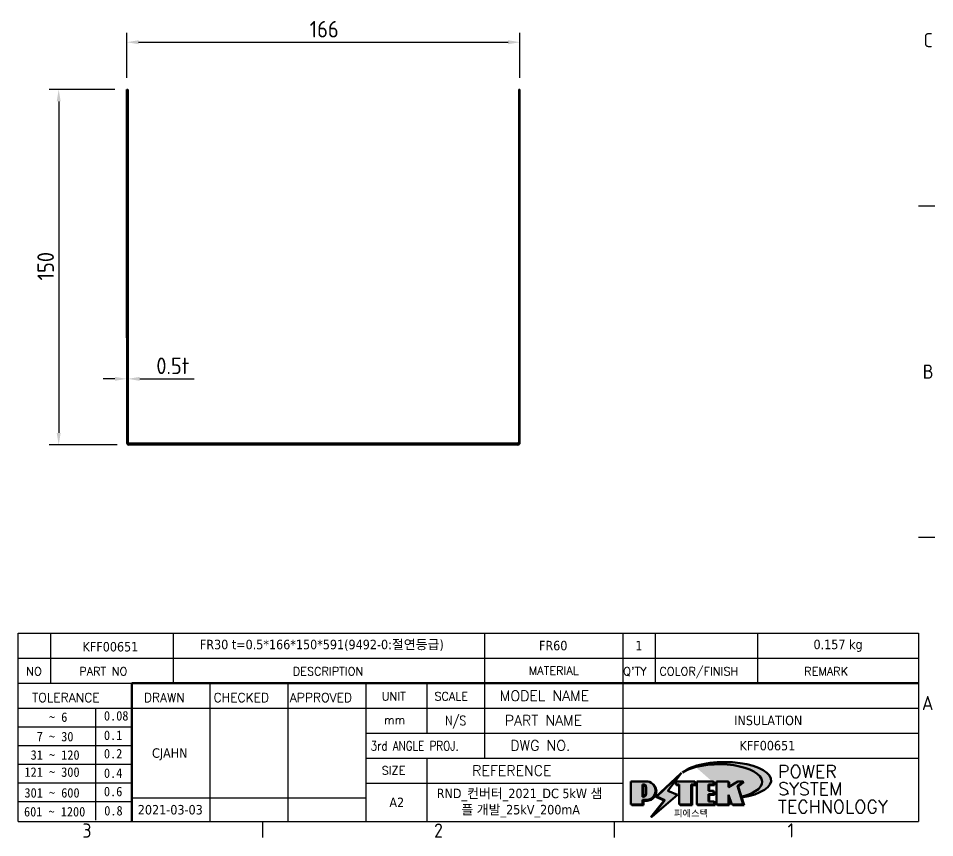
# Model space of a CAD drawing. Header units: millimetres. Extents: x 0 to 1188, y 0 to 840.
# Drawn here: x 788 to 1174.8, y 13.1 to 359.1 of the extents above; entities that cross this region are included whole.
import ezdxf
from ezdxf.enums import TextEntityAlignment as Align

# ---------------------------------------------------------------- set-up
doc = ezdxf.new("R2010")
doc.units = ezdxf.units.MM
doc.header["$LTSCALE"] = 2
doc.linetypes.add('DASHED', pattern=[0.2067, 0.1654, -0.0413])
doc.layers.get('0').update_dxf_attribs({"color": 3, "lineweight": 25})
for name, color, linetype, lineweight in [('가려진 것(ISO)', 2, 'DASHED', 18), ('가시적인 것(ISO)', 3, 'Continuous', 40), ('경계(ISO)', 7, 'Continuous', 25), ('제목(ISO)', 5, 'Continuous', 50), ('치수(ISO)', 2, 'Continuous', 25), ('해치(ISO)', 7, 'Continuous', 18)]:
    doc.layers.add(name, color=color, linetype=linetype, lineweight=lineweight)
doc.styles.add('HAN_291', font='')
doc.styles.add('HAN_370', font='', dxfattribs={"width": 2})
doc.styles.add('RC_284', font='ROMANC.shx')
doc.styles.add('RC_287', font='ROMANC.shx')
doc.styles.add('RC_292', font='ROMANC.shx')
doc.styles.add('ROMANT_294', font='romant.shx')
doc.styles.add('문자 텍스트_PSTEK_POSCO', font='isocp.shx')
doc.styles.add('치수 텍스트_PSTEK_POSCO', font='isocp.shx')
doc.styles.add('텍스트 스타일198', font='tahoma.ttf')
doc.styles.add('텍스트 스타일333', font='ROMANC.shx', dxfattribs={"width": 0.800000011920929})
doc.styles.get('HAN_291').set_extended_font_data('GulimChe')
doc.styles.get('HAN_370').set_extended_font_data('GulimChe')
doc.dimstyles.new('치수_PSTEK_POSCO', dxfattribs={"dimscale": 2, "dimtxt": 3.5, "dimasz": 2.5, "dimexe": 2, "dimexo": 2.5, "dimgap": 1, "dimtad": 1, "dimrnd": 1e-08, "dimdsep": 46, "dimtxsty": '치수 텍스트_PSTEK_POSCO', "dimcen": 0.09, "dimdle": 10, "dimclrd": 7, "dimclre": 7, "dimclrt": 2, "dimadec": 1, "dimazin": 2, "dimtfac": 1, "dimtmove": 0, "dimatfit": 3, "dimfxl": 0, "dimtolj": 1, "dimlwd": -1, "dimlwe": -1, "dimarcsym": 0})

# ---------------------------------------------------------------- blocks, each defined once
blk = doc.blocks.new('경계 Default Border')
at = {"layer": '경계(ISO)'}
for p, q in [((584.0000152587891, 140), (587.400016784668, 140)), ((584.0000152587891, 70), (587.400016784668, 70)), ((445.4999923706055, 10), (445.4999923706055, 6.599999666213989)), ((519.7499847412109, 10), (519.7499847412109, 6.599999666213989))]:
    blk.add_line(p, q, dxfattribs=at)
at = {"layer": '경계(ISO)', "color": 2, "char_height": 3.00000011920929, "attachment_point": 7, "style": '문자 텍스트_PSTEK_POSCO'}
for s, insert in [('C', (585.0445395201642, 173.4713944559917)), ('B', (584.8782702028949, 103.4713944559917)), ('A', (584.7144008173592, 33.49284856929444)), ('3', (407.5435395229536, 6.57139439638704)), ('2', (481.752739416884, 6.57139439638704)), ('1', (556.3610661041481, 6.59999988079071))]:
    blk.add_mtext(s, dxfattribs=dict(at, insert=insert))
blk = doc.blocks.new('제목 블록 PSTEK')
for color, points in [(252, [(317.2195697678507, 17.0593801673321), (322.0326348870767, 21.62682475217465), (322.2781991042243, 21.94392121864296), (317.0471853425802, 16.97985676345368), (318.7512090904202, 16.1899260703855), (316.0018030350395, 12.71868385740789), (316.3356552234328, 13.00206718743325), (318.9235935156908, 16.2694494742633)]), (5, [(321.6183518841322, 17.4193704504104), (319.5281351041078, 18.24969419629727), (322.4505835294948, 22.02344462252142), (317.2195697678507, 17.0593801673321), (318.9235935156908, 16.2694494742633), (316.1741874603099, 12.79820726128571)]), (1, [(324.4839107253602, 19.60711530335299), (325.2419748254881, 19.60711530335299), (325.2419748254881, 20.25857663940324), (321.2266040451076, 20.25857663940324), (321.2266040451076, 19.60711530335299), (321.9846681452406, 19.60711530335299), (321.9846681452406, 15.3430047401139), (324.4839107253602, 15.3430047401139)]), (252, [(321.9846681452406, 19.60711530335299), (321.4042753185749, 19.60711530335299), (321.4042753185749, 19.45905590879572), (321.9846681452406, 19.45905590879572)]), (252, [(324.6615819988275, 19.45905590879572), (325.4196460989604, 19.45905590879572), (325.4196460989604, 20.11051724484596), (325.2419748254881, 20.11051724484596), (325.2419748254881, 19.60711530335299), (324.4839107253602, 19.60711530335299), (324.4839107253602, 15.3430047401139), (322.1623394187076, 15.3430047401139), (322.1623394187076, 15.19494534555726), (324.6615819988275, 15.19494534555726)]), (1, [(329.2277337269622, 20.25857663940324), (325.65654113025, 20.25857663940324), (325.65654113025, 15.3430047401139), (329.3580259941756, 15.3430047401139), (329.3580259941756, 15.9944660761648), (328.1137701654877, 15.9944660761648), (328.1137701654877, 17.56360607323003), (329.2277337269622, 17.56360607323003), (329.2277337269622, 18.25543873810179), (328.1137701654877, 18.25543873810179), (328.1137701654877, 19.60711530335299), (329.2277337269622, 19.60711530335299)]), (252, [(328.2914414389548, 19.45905590879572), (329.4054050004294, 19.45905590879572), (329.4054050004294, 20.11051724484596), (329.2277337269622, 20.11051724484596), (329.2277337269622, 19.60711530335299), (328.1137701654877, 19.60711530335299), (328.1137701654877, 18.25543873810179), (328.2914414389548, 18.25543873810179)]), (1, [(332.3312149849806, 20.25857663940324), (329.8592894925411, 20.25857663940324), (329.8592894925411, 15.3430047401139), (332.3312149849806, 15.3430047401139), (332.3312149849806, 17.4318630164523), (333.0701931098801, 15.3430047401139), (335.4855464857051, 15.3430047401139), (334.2514536401189, 19.30614745124769), (335.4379594596742, 20.25857663940324), (334.3071782107978, 20.25857663940324), (332.3312149849806, 18.99741471888304)]), (252, [(332.5088862584528, 20.1105172448466), (332.3312149849806, 20.1105172448466), (332.3312149849806, 18.99741471888368), (332.5088862584528, 19.11081371413894)]), (252, [(335.6156307331414, 20.11051724484596), (335.2535118015555, 20.11051724484596), (334.2514536401189, 19.30614745124769), (335.4855464857051, 15.3430047401139), (333.1954852176545, 15.3430047401139), (333.2478643833523, 15.19494534555726), (335.6632177591723, 15.19494534555726), (334.4291249135862, 19.15808805669106)]), (252, [(328.2914414389548, 17.41554667867274), (329.4054050004294, 17.41554667867274), (329.4054050004294, 18.10737934354514), (329.2277337269622, 18.10737934354514), (329.2277337269622, 17.56360607323003), (328.1137701654877, 17.56360607323003), (328.1137701654877, 15.9944660761648), (328.2914414389548, 15.9944660761648)]), (252, [(332.5088862584528, 16.92964231796647), (332.3312149849806, 17.43186301645164), (332.3312149849806, 15.3430047401139), (330.0369607660135, 15.3430047401139), (330.0369607660135, 15.19494534555726), (332.5088862584528, 15.19494534555726)]), (252, [(329.5356972676428, 15.8464066816075), (329.3580259941756, 15.8464066816075), (329.3580259941756, 15.3430047401139), (325.8342124037171, 15.3430047401139), (325.8342124037171, 15.19494534555726), (329.5356972676428, 15.19494534555726)])]:
    blk.add_hatch(color=color).paths.add_polyline_path(points)
h = blk.add_hatch(color=1)
edge = h.paths.add_edge_path(flags=0)
edge.add_line((314.2242174273352, 19.60711530335299), (314.2242174273352, 17.00126995915134))
edge.add_line((314.2242174273352, 17.00126995915134), (314.3485873187598, 17.00126995915134))
edge.add_arc((314.3485873187598, 17.6527312952023), 0.6514613360509371, 270, 360)
edge.add_line((315.0000486548106, 17.6527312952023), (315.0000486548106, 18.95565396730211))
edge.add_arc((314.3485873187598, 18.95565396730212), 0.6514613360508712, 0, 90)
edge.add_line((314.3485873187598, 19.60711530335299), (314.2242174273352, 19.60711530335299))
edge = h.paths.add_edge_path()
edge.add_arc((314.9847713324306, 18.28938669179658), 1.969189947606664, 269.9999999999959, 450)
edge.add_line((314.9847713324306, 20.25857663940318), (311.7664314776902, 20.25857663940324))
edge.add_line((311.7664314776902, 20.25857663940324), (311.7664314776902, 15.3430047401139))
edge.add_line((311.7664314776902, 15.3430047401139), (314.2242174273352, 15.3430047401139))
edge.add_line((314.2242174273352, 15.3430047401139), (314.2242174273352, 16.32019674418991))
edge.add_line((314.2242174273352, 16.32019674418991), (314.9847713324307, 16.32019674418991))
h = blk.add_hatch(color=252)
edge = h.paths.add_edge_path()
edge.add_arc((314.9847713324309, 18.28938669179657), 1.969189947606666, 270, 406.8278729790604)
edge.add_arc((315.1624426058984, 18.1413272972396), 1.969189947606962, -90, 53.560984836317004, ccw=False)
edge.add_line((315.1624426058984, 16.17213734963263), (314.4018887008024, 16.17213734963263))
edge.add_line((314.4018887008024, 16.17213734963263), (314.4018887008024, 15.19494534555726))
edge.add_line((314.4018887008024, 15.19494534555726), (311.9441027511573, 15.19494534555726))
edge.add_line((311.9441027511573, 15.19494534555726), (311.9441027511573, 15.3430047401139))
edge.add_line((311.9441027511573, 15.3430047401139), (314.2242174273352, 15.3430047401139))
edge.add_line((314.2242174273352, 15.3430047401139), (314.2242174273352, 16.32019674418991))
edge.add_line((314.2242174273352, 16.32019674418991), (314.9847713324309, 16.32019674418991))
h = blk.add_hatch(color=252)
edge = h.paths.add_edge_path()
edge.add_line((314.4018887008024, 19.45905590879572), (314.5262585922315, 19.45905590879572))
edge.add_arc((314.5262585922314, 18.80759457274939), 0.6514613360463194, 60.4189348879147, 90.00000000000318, ccw=False)
edge.add_arc((314.3485873187602, 18.95565396730057), 0.6514613360524251, 39.96992292766206, 90.00000000009999)
edge.add_line((314.3485873187591, 19.60711530335307), (314.2242174273352, 19.60711530335298))
edge.add_line((314.2242174273352, 19.60711530335299), (314.2242174273352, 17.00126995915134))
edge.add_line((314.2242174273352, 17.00126995915134), (314.3485873187591, 17.00126995915134))
edge.add_arc((314.3485873187568, 17.652731295233), 0.6514613360816299, 270.0000000002, 274.6930825552478)
edge.add_line((314.4018887008024, 17.0034541317032), (314.4018887008024, 19.45905590879572))
at = {"layer": '해치(ISO)'}
h = blk.add_hatch(color=140, dxfattribs=at)
edge = h.paths.add_edge_path()
edge.add_ellipse((330.3660919371412, 20.15576403068321), major_axis=(9.100907360794343, 0), ratio=0.4069904968023172, start_angle=301.3098473703837, end_angle=507.7436900681698)
edge.add_ellipse((331.5340919371412, 20.4634168429492), major_axis=(-9.82350664112931, 0), ratio=0.3942600559756514, start_angle=111.51207141178469, end_angle=334.47025347086895, ccw=False)
edge.add_line((335.1363447531188, 16.8601935978785), (335.0955236905705, 16.99119398620872))
at = {"color": 180}
for p, q in [((182.475792979055, 11.79100474011392), (182.4757929790549, 51.56524660363496)), ((182.4757929790549, 51.56524660363496), (372.4757929537551, 51.56524660363496)), ((189.2651435055721, 51.56524660363496), (189.2651435055722, 41.00524660363494)), ((215.2152739891528, 41.00524660363494), (215.2152739891528, 51.56524660363496)), ((280.8758854511282, 51.56524660363496), (280.8758854511282, 41.00524660363494)), ((310.0881549537552, 51.56524660363496), (310.0881549537553, 41.00524660363494)), ((316.9044520275131, 51.56524660363496), (316.9044520275127, 41.00524660363494)), ((338.4566026226726, 51.56524660363496), (338.4566026226727, 41.00524660363494)), ((372.4757929537551, 51.56524660363496), (372.4757929537551, 11.79100474011389)), ((182.475792979055, 46.2852466036349), (372.4757929537551, 46.28524660363492)), ((182.475792979055, 41.00524660363493), (206.451475290024, 41.00524660363493)), ((222.9401812389276, 11.79100474011392), (222.9401812389276, 41.00524660363494)), ((239.4288871878316, 11.79100474011392), (239.4288871878316, 41.00524660363494)), ((255.9175931367356, 11.79100474011392), (255.9175931367356, 41.00524660363494)), ((268.6918866058747, 41.00524660363494), (268.6918866058747, 30.44524660363498)), ((280.8758854511282, 41.00524660363494), (280.8758854511282, 25.16524660363502)), ((310.088154953755, 41.00524660363494), (310.088154953755, 11.79100474011392)), ((182.475792979055, 35.72524660363497), (206.451475290024, 35.72524660363497)), ((198.8621818849491, 12.02524660363491), (198.8621818849491, 35.72524660363497)), ((206.451475290024, 35.72524660363497), (372.4757929537551, 35.72524660363497)), ((182.475792979055, 31.77524660363492), (206.451475290024, 31.77524660363492)), ((255.917593136736, 30.44524660363498), (372.4757929537552, 30.44524660363501)), ((182.475792979055, 27.82524660363487), (206.451475290024, 27.82524660363487)), ((255.9175931367359, 25.16524660363502), (372.4757929537552, 25.165246603635)), ((268.6918866058744, 25.16524660363502), (268.6918866058744, 11.79100474011392)), ((182.475792979055, 23.87524660363505), (206.451475290024, 23.87524660363505)), ((182.475792979055, 19.92524660363478), (206.451475290024, 19.92524660363478)), ((255.9175931367359, 19.88524660363481), (310.0881549537553, 19.88524660363481)), ((182.475792979055, 15.97524660363496), (206.451475290024, 15.97524660363496)), ((206.451475290024, 16.74100474011396), (255.9175931367359, 16.74100474011396)), ((182.475792979055, 11.79100474011392), (372.4757929537551, 11.79100474011389))]:
    blk.add_line(p, q, dxfattribs=at)
at = {"color": 7, "lineweight": 50}
for p, q in [((206.4514752900237, 11.79100474011392), (206.4514752900237, 41.00524660363494)), ((206.451475290024, 41.00524660363494), (372.4757929537551, 41.00524660363496))]:
    blk.add_line(p, q, dxfattribs=at)
at = {"color": 7}
for p, q in [((322.2781991042243, 21.94392121864296), (317.0471853425802, 16.97985676345368)), ((322.4505835294948, 22.02344462252142), (317.2195697678507, 17.0593801673321)), ((317.2195697678507, 17.0593801673321), (322.0326348870767, 21.62682475217465)), ((319.5281351041078, 18.24969419629727), (322.4505835294948, 22.02344462252142)), ((322.0326348870767, 21.62682475217465), (322.2781991042243, 21.94392121864296)), ((311.7664314776902, 20.25900474011391), (311.7664314776902, 15.34300474011391)), ((314.9847713324309, 20.25857663940324), (311.7664314776902, 20.25857663940324)), ((314.9847713324309, 20.25857663940324), (311.7664314776902, 20.25857663940324)), ((311.7664314776902, 20.25857663940324), (311.7664314776902, 15.3430047401139)), ((314.2242174273352, 17.00126995915134), (314.2242174273352, 19.60711530335299)), ((314.2242174273352, 19.60711530335299), (314.3485873187591, 19.60711530335299)), ((314.3485873187591, 19.60711530335299), (314.2242174273352, 19.60711530335299)), ((314.2242174273352, 19.60711530335299), (314.2242174273352, 17.00126995915134)), ((314.2242174273352, 17.00126995915134), (314.2242174273352, 19.60711530335299)), ((314.2242174273352, 19.60711530335299), (314.3485873187591, 19.60711530335299)), ((314.4018887008024, 19.45905590879572), (314.5262585922314, 19.45905590879572)), ((314.4018887008024, 17.0034541317032), (314.4018887008024, 19.45905590879572)), ((325.2419748254881, 20.25857663940324), (321.2266040451076, 20.25857663940324)), ((321.2266040451076, 20.25857663940324), (321.2266040451076, 19.60711530335299)), ((325.2419748254881, 20.25857663940324), (321.2266040451076, 20.25857663940324)), ((321.2266040451076, 20.25857663940324), (321.2266040451076, 19.60711530335299)), ((321.2266040451076, 19.60711530335299), (321.9846681452406, 19.60711530335299)), ((321.2266040451076, 19.60711530335299), (321.9846681452406, 19.60711530335299)), ((321.4042753185749, 19.60711530335299), (321.4042753185749, 19.45905590879572)), ((321.9846681452406, 19.60711530335299), (321.4042753185749, 19.60711530335299)), ((321.4042753185749, 19.45905590879572), (321.9846681452406, 19.45905590879572)), ((321.9846681452406, 19.60711530335299), (321.9846681452406, 15.3430047401139)), ((321.9846681452406, 19.45905590879572), (321.9846681452406, 19.60711530335299)), ((321.9846681452406, 19.60711530335299), (321.9846681452406, 15.3430047401139)), ((324.4839107253602, 19.60711530335299), (325.2419748254881, 19.60711530335299)), ((324.4839107253602, 15.3430047401139), (324.4839107253602, 19.60711530335299)), ((325.2419748254881, 19.60711530335299), (324.4839107253602, 19.60711530335299)), ((324.4839107253602, 19.60711530335299), (324.4839107253602, 15.3430047401139)), ((324.4839107253602, 19.60711530335299), (325.2419748254881, 19.60711530335299)), ((324.4839107253602, 15.3430047401139), (324.4839107253602, 19.60711530335299)), ((324.6615819988275, 19.45905590879572), (325.4196460989604, 19.45905590879572)), ((324.6615819988275, 15.19494534555726), (324.6615819988275, 19.45905590879572)), ((325.2419748254881, 19.60711530335299), (325.2419748254881, 20.25857663940324)), ((325.2419748254881, 19.60711530335299), (325.2419748254881, 20.25857663940324)), ((325.4196460989604, 20.11051724484596), (325.2419748254881, 20.11051724484596)), ((325.2419748254881, 20.11051724484596), (325.2419748254881, 19.60711530335299)), ((325.4196460989604, 19.45905590879572), (325.4196460989604, 20.11051724484596)), ((329.2277337269622, 20.25857663940324), (325.65654113025, 20.25857663940324)), ((325.65654113025, 20.25857663940324), (325.65654113025, 15.3430047401139)), ((325.65654113025, 20.25857663940324), (325.65654113025, 15.3430047401139)), ((329.2277337269622, 20.25857663940324), (325.65654113025, 20.25857663940324)), ((328.1137701654877, 18.25543873810179), (328.1137701654877, 19.60711530335299)), ((328.1137701654877, 19.60711530335299), (329.2277337269622, 19.60711530335299)), ((329.2277337269622, 19.60711530335299), (328.1137701654877, 19.60711530335299)), ((328.1137701654877, 19.60711530335299), (328.1137701654877, 18.25543873810179)), ((328.1137701654877, 18.25543873810179), (328.1137701654877, 19.60711530335299)), ((328.1137701654877, 19.60711530335299), (329.2277337269622, 19.60711530335299)), ((328.2914414389548, 18.25543873810179), (328.2914414389548, 19.45905590879572)), ((328.2914414389548, 19.45905590879572), (329.4054050004294, 19.45905590879572)), ((329.2277337269622, 19.60711530335299), (329.2277337269622, 20.25857663940324)), ((329.2277337269622, 19.60711530335299), (329.2277337269622, 20.25857663940324)), ((329.4054050004294, 20.11051724484596), (329.2277337269622, 20.11051724484596)), ((329.2277337269622, 20.11051724484596), (329.2277337269622, 19.60711530335299)), ((329.4054050004294, 19.45905590879572), (329.4054050004294, 20.11051724484596)), ((332.3312149849806, 20.25857663940324), (329.8592894925411, 20.25857663940324)), ((329.8592894925411, 20.25857663940324), (329.8592894925411, 15.3430047401139)), ((329.8592894925411, 20.25857663940324), (329.8592894925411, 15.3430047401139)), ((332.3312149849806, 20.25857663940324), (329.8592894925411, 20.25857663940324)), ((334.3071782107978, 20.25857663940324), (332.3312149849806, 18.99741471888304)), ((332.3312149849806, 18.99741471888304), (332.3312149849806, 20.25857663940324)), ((334.3071782107978, 20.25857663940324), (332.3312149849806, 18.99741471888304)), ((332.3312149849806, 18.99741471888304), (332.3312149849806, 20.25857663940324)), ((332.5088862584528, 20.1105172448466), (332.3312149849806, 20.1105172448466)), ((332.3312149849806, 20.1105172448466), (332.3312149849806, 18.99741471888368)), ((332.5088862584528, 19.11081371413894), (332.5088862584528, 20.1105172448466)), ((334.2514536401189, 19.30614745124769), (335.4379594596742, 20.25857663940324)), ((334.2514536401189, 19.30614745124769), (335.4379594596742, 20.25857663940324)), ((335.2535118015555, 20.11051724484596), (334.2514536401189, 19.30614745124769)), ((335.4379594596742, 20.25857663940324), (334.3071782107978, 20.25857663940324)), ((335.4379594596742, 20.25857663940324), (334.3071782107978, 20.25857663940324)), ((334.4291249135862, 19.15808805669104), (335.6156307331414, 20.11051724484596)), ((335.6156307331414, 20.11051724484596), (335.2535118015555, 20.11051724484596)), ((315.0000486548106, 18.95565396730275), (315.0000486548106, 17.65273129520161)), ((315.0000486548106, 18.95565396730275), (315.0000486548106, 17.65273129520161)), ((316.1741874603099, 12.79820726128571), (321.6183518841322, 17.4193704504104)), ((321.6183518841322, 17.4193704504104), (319.5281351041078, 18.24969419629727)), ((329.2277337269622, 18.25543873810179), (328.1137701654877, 18.25543873810179)), ((328.1137701654877, 18.25543873810179), (328.2914414389548, 18.25543873810179)), ((329.2277337269622, 18.25543873810179), (328.1137701654877, 18.25543873810179)), ((328.1137701654877, 17.56360607323003), (329.2277337269622, 17.56360607323003)), ((328.1137701654877, 15.9944660761648), (328.1137701654877, 17.56360607323003)), ((329.2277337269622, 17.56360607323003), (328.1137701654877, 17.56360607323003)), ((328.1137701654877, 17.56360607323003), (328.1137701654877, 15.9944660761648)), ((328.1137701654877, 17.56360607323003), (329.2277337269622, 17.56360607323003)), ((328.1137701654877, 15.9944660761648), (328.1137701654877, 17.56360607323003)), ((328.2914414389548, 15.9944660761648), (328.2914414389548, 17.41554667867274)), ((328.2914414389548, 17.41554667867274), (329.4054050004294, 17.41554667867274)), ((329.2277337269622, 17.56360607323003), (329.2277337269622, 18.25543873810179)), ((329.2277337269622, 17.56360607323003), (329.2277337269622, 18.25543873810179)), ((329.4054050004294, 18.10737934354514), (329.2277337269622, 18.10737934354514)), ((329.2277337269622, 18.10737934354514), (329.2277337269622, 17.56360607323003)), ((329.4054050004294, 17.41554667867274), (329.4054050004294, 18.10737934354514)), ((332.3312149849806, 18.99741471888368), (332.5088862584528, 19.11081371413894)), ((332.3312149849806, 17.4318630164523), (333.0701931098801, 15.3430047401139)), ((332.3312149849806, 15.3430047401139), (332.3312149849806, 17.4318630164523)), ((332.5088862584528, 16.92964231796647), (332.3312149849806, 17.43186301645164)), ((332.3312149849806, 17.43186301645164), (332.3312149849806, 15.3430047401139)), ((332.3312149849806, 17.4318630164523), (333.0701931098801, 15.3430047401139)), ((332.3312149849806, 15.3430047401139), (332.3312149849806, 17.4318630164523)), ((335.4855464857051, 15.3430047401139), (334.2514536401189, 19.30614745124769)), ((334.2514536401189, 19.30614745124769), (335.4855464857051, 15.3430047401139)), ((335.4855464857051, 15.3430047401139), (334.2514536401189, 19.30614745124769)), ((335.6632177591723, 15.19494534555726), (334.4291249135862, 19.15808805669104)), ((345.0447381189468, 17.50375595811051), (344.9867755289346, 17.689895936919)), ((314.3485873187591, 17.00126995915134), (314.2242174273352, 17.00126995915134)), ((314.2242174273352, 17.00126995915134), (314.3485873187591, 17.00126995915134)), ((314.3485873187591, 17.00126995915134), (314.2242174273352, 17.00126995915134)), ((314.2242174273352, 16.32019674418991), (314.9847713324309, 16.32019674418991)), ((314.2242174273352, 15.3430047401139), (314.2242174273352, 16.32019674418991)), ((314.9847713324309, 16.32019674418991), (314.2242174273352, 16.32019674418991)), ((314.2242174273352, 16.32019674418991), (314.2242174273352, 15.3430047401139)), ((314.2242174273352, 16.32019674418991), (314.9847713324309, 16.32019674418991)), ((314.2242174273352, 15.3430047401139), (314.2242174273352, 16.32019674418991)), ((314.4018887008024, 16.17213734963263), (315.162442605898, 16.17213734963263)), ((314.4018887008024, 15.19494534555726), (314.4018887008024, 16.17213734963263)), ((318.7512090904202, 16.1899260703855), (316.0018030350395, 12.71868385740789)), ((318.9235935156908, 16.2694494742633), (316.1741874603099, 12.79820726128571)), ((316.3356552234328, 13.00206718743325), (318.9235935156908, 16.2694494742633)), ((317.0471853425802, 16.97985676345368), (318.7512090904202, 16.1899260703855)), ((318.9235935156908, 16.2694494742633), (317.2195697678507, 17.0593801673321)), ((317.2195697678507, 17.0593801673321), (318.9235935156908, 16.2694494742633)), ((329.3580259941756, 15.9944660761648), (328.1137701654877, 15.9944660761648)), ((328.1137701654877, 15.9944660761648), (328.2914414389548, 15.9944660761648)), ((329.3580259941756, 15.9944660761648), (328.1137701654877, 15.9944660761648)), ((329.3580259941756, 15.3430047401139), (329.3580259941756, 15.9944660761648)), ((329.3580259941756, 15.3430047401139), (329.3580259941756, 15.9944660761648)), ((329.5356972676428, 15.8464066816075), (329.3580259941756, 15.8464066816075)), ((329.3580259941756, 15.8464066816075), (329.3580259941756, 15.3430047401139)), ((329.5356972676428, 15.19494534555726), (329.5356972676428, 15.8464066816075)), ((332.5088862584528, 15.19494534555726), (332.5088862584528, 16.92964231796647)), ((311.7664314776902, 15.3430047401139), (314.2242174273352, 15.3430047401139)), ((311.7664314776902, 15.3430047401139), (314.2242174273352, 15.3430047401139)), ((314.2242174273352, 15.3430047401139), (311.9441027511573, 15.3430047401139)), ((311.9441027511573, 15.3430047401139), (311.9441027511573, 15.19494534555726)), ((311.9441027511573, 15.19494534555726), (314.4018887008024, 15.19494534555726)), ((321.9846681452406, 15.3430047401139), (324.4839107253602, 15.3430047401139)), ((321.9846681452406, 15.3430047401139), (324.4839107253602, 15.3430047401139)), ((324.4839107253602, 15.3430047401139), (322.1623394187076, 15.3430047401139)), ((322.1623394187076, 15.3430047401139), (322.1623394187076, 15.19494534555726)), ((322.1623394187076, 15.19494534555726), (324.6615819988275, 15.19494534555726)), ((325.65654113025, 15.3430047401139), (329.3580259941756, 15.3430047401139)), ((325.65654113025, 15.3430047401139), (329.3580259941756, 15.3430047401139)), ((329.3580259941756, 15.3430047401139), (325.8342124037171, 15.3430047401139)), ((325.8342124037171, 15.3430047401139), (325.8342124037171, 15.19494534555726)), ((325.8342124037171, 15.19494534555726), (329.5356972676428, 15.19494534555726)), ((329.8592894925411, 15.3430047401139), (332.3312149849806, 15.3430047401139)), ((329.8592894925411, 15.3430047401139), (332.3312149849806, 15.3430047401139)), ((332.3312149849806, 15.3430047401139), (330.0369607660135, 15.3430047401139)), ((330.0369607660135, 15.3430047401139), (330.0369607660135, 15.19494534555726)), ((330.0369607660135, 15.19494534555726), (332.5088862584528, 15.19494534555726)), ((333.0701931098801, 15.3430047401139), (335.4855464857051, 15.3430047401139)), ((333.0701931098801, 15.3430047401139), (335.4855464857051, 15.3430047401139)), ((335.4855464857051, 15.3430047401139), (333.1954852176545, 15.3430047401139)), ((333.1954852176545, 15.3430047401139), (333.2478643833523, 15.19494534555726)), ((333.2478643833523, 15.19494534555726), (335.6632177591723, 15.19494534555726)), ((316.0018030350395, 12.71868385740789), (316.3356552234328, 13.00206718743325))]:
    blk.add_line(p, q, dxfattribs=at)
at = {"color": 5}
for p, q in [((322.4505835294948, 22.02344462252142), (317.2195697678507, 17.0593801673321)), ((319.5281351041078, 18.24969419629727), (322.4505835294948, 22.02344462252142)), ((316.1741874603099, 12.79820726128571), (321.6183518841322, 17.4193704504104)), ((321.6183518841322, 17.4193704504104), (319.5281351041078, 18.24969419629727)), ((318.9235935156908, 16.2694494742633), (316.1741874603099, 12.79820726128571)), ((317.2195697678507, 17.0593801673321), (318.9235935156908, 16.2694494742633))]:
    blk.add_line(p, q, dxfattribs=at)
at = {"color": 1}
for p, q in [((314.9847713324309, 20.25857663940324), (311.7664314776902, 20.25857663940324)), ((311.7664314776902, 20.25857663940324), (311.7664314776902, 15.3430047401139)), ((314.2242174273352, 17.00126995915134), (314.2242174273352, 19.60711530335299)), ((314.2242174273352, 19.60711530335299), (314.3485873187591, 19.60711530335299)), ((325.2419748254881, 20.25857663940324), (321.2266040451076, 20.25857663940324)), ((321.2266040451076, 20.25857663940324), (321.2266040451076, 19.60711530335299)), ((321.2266040451076, 19.60711530335299), (321.9846681452406, 19.60711530335299)), ((321.9846681452406, 19.60711530335299), (321.9846681452406, 15.3430047401139)), ((324.4839107253602, 19.60711530335299), (325.2419748254881, 19.60711530335299)), ((324.4839107253602, 15.3430047401139), (324.4839107253602, 19.60711530335299)), ((325.2419748254881, 19.60711530335299), (325.2419748254881, 20.25857663940324)), ((329.2277337269622, 20.25857663940324), (325.65654113025, 20.25857663940324)), ((325.65654113025, 20.25857663940324), (325.65654113025, 15.3430047401139)), ((328.1137701654877, 18.25543873810179), (328.1137701654877, 19.60711530335299)), ((328.1137701654877, 19.60711530335299), (329.2277337269622, 19.60711530335299)), ((329.2277337269622, 19.60711530335299), (329.2277337269622, 20.25857663940324)), ((332.3312149849806, 20.25857663940324), (329.8592894925411, 20.25857663940324)), ((329.8592894925411, 20.25857663940324), (329.8592894925411, 15.3430047401139)), ((334.3071782107978, 20.25857663940324), (332.3312149849806, 18.99741471888304)), ((332.3312149849806, 18.99741471888304), (332.3312149849806, 20.25857663940324)), ((334.2514536401189, 19.30614745124769), (335.4379594596742, 20.25857663940324)), ((335.4379594596742, 20.25857663940324), (334.3071782107978, 20.25857663940324)), ((315.0000486548106, 18.95565396730275), (315.0000486548106, 17.65273129520161)), ((329.2277337269622, 18.25543873810179), (328.1137701654877, 18.25543873810179)), ((328.1137701654877, 17.56360607323003), (329.2277337269622, 17.56360607323003)), ((328.1137701654877, 15.9944660761648), (328.1137701654877, 17.56360607323003)), ((329.2277337269622, 17.56360607323003), (329.2277337269622, 18.25543873810179)), ((332.3312149849806, 17.4318630164523), (333.0701931098801, 15.3430047401139)), ((332.3312149849806, 15.3430047401139), (332.3312149849806, 17.4318630164523)), ((335.4855464857051, 15.3430047401139), (334.2514536401189, 19.30614745124769)), ((314.3485873187591, 17.00126995915134), (314.2242174273352, 17.00126995915134)), ((314.2242174273352, 16.32019674418991), (314.9847713324309, 16.32019674418991)), ((314.2242174273352, 15.3430047401139), (314.2242174273352, 16.32019674418991)), ((329.3580259941756, 15.9944660761648), (328.1137701654877, 15.9944660761648)), ((329.3580259941756, 15.3430047401139), (329.3580259941756, 15.9944660761648)), ((311.7664314776902, 15.3430047401139), (314.2242174273352, 15.3430047401139)), ((321.9846681452406, 15.3430047401139), (324.4839107253602, 15.3430047401139)), ((325.65654113025, 15.3430047401139), (329.3580259941756, 15.3430047401139)), ((329.8592894925411, 15.3430047401139), (332.3312149849806, 15.3430047401139)), ((333.0701931098801, 15.3430047401139), (335.4855464857051, 15.3430047401139))]:
    blk.add_line(p, q, dxfattribs=at)
at = {"color": 7}
for centre, radius, start, end in [((314.3485873187598, 18.95565396730211), 0.6514613360508712, 0, 90), ((314.3485873187602, 18.95565396730057), 0.6514613360524251, 39.96992292766117, 90), ((314.3485873187598, 18.95565396730212), 0.6514613360508712, 0, 90), ((314.5262585922314, 18.80759457274939), 0.6514613360463193, 60.41893488791137, 90), ((314.9847713324309, 18.28938669179658), 1.969189947606665, 270, 90), ((314.9847713324309, 18.28938669179658), 1.969189947606665, 270, 90), ((314.9847713324307, 18.2893866917965), 1.969189947606594, 270, 46.82787297909833), ((315.1624426058984, 18.1413272972396), 1.969189947606961, 270, 53.56098483636067), ((314.3485873187597, 17.65273129520228), 0.6514613360509381, 270, 0), ((314.3485873187598, 17.6527312952023), 0.6514613360509381, 270, 0), ((314.3485873187568, 17.652731295233), 0.6514613360816299, 270, 274.6930825552478)]:
    blk.add_arc(centre, radius, start, end, dxfattribs=at)
at = {"color": 1}
for centre, radius, start, end in [((314.3485873187598, 18.95565396730211), 0.6514613360508712, 0, 90), ((314.9847713324309, 18.28938669179657), 1.969189947606665, 270, 90), ((314.3485873187598, 17.6527312952023), 0.6514613360509381, 270, 0)]:
    blk.add_arc(centre, radius, start, end, dxfattribs=at)
at = {"layer": '제목(ISO)', "lineweight": 18}
blk.add_line((182.475792979055, 35.72500474011393), (182.475792979055, 11.79100474011392), dxfattribs=at)
at = {"layer": '제목(ISO)'}
for p, q in [((322.2781991042243, 21.94392121864296), (317.0471853425802, 16.97985676345368)), ((322.4505835294948, 22.02344462252142), (317.2195697678507, 17.0593801673321)), ((317.2195697678507, 17.0593801673321), (322.0326348870767, 21.62682475217465)), ((319.5281351041078, 18.24969419629727), (322.4505835294948, 22.02344462252142)), ((322.0326348870767, 21.62682475217465), (322.2781991042243, 21.94392121864296)), ((314.9847713324306, 20.25857663940324), (311.7664314776902, 20.25857663940324)), ((311.7664314776902, 20.25857663940324), (311.7664314776902, 15.3430047401139)), ((314.2242174273352, 17.00126995915134), (314.2242174273352, 19.60711530335299)), ((314.2242174273352, 19.60711530335299), (314.3485873187598, 19.60711530335299)), ((314.3485873187591, 19.60711530335299), (314.2242174273352, 19.60711530335299)), ((314.2242174273352, 19.60711530335299), (314.2242174273352, 17.00126995915134)), ((314.4018887008024, 19.45905590879572), (314.5262585922314, 19.45905590879572)), ((314.4018887008024, 17.0034541317032), (314.4018887008024, 19.45905590879572)), ((325.2419748254881, 20.25857663940324), (321.2266040451076, 20.25857663940324)), ((321.2266040451076, 20.25857663940324), (321.2266040451076, 19.60711530335299)), ((321.2266040451076, 19.60711530335299), (321.9846681452406, 19.60711530335299)), ((321.9846681452406, 19.60711530335299), (321.4042753185749, 19.60711530335299)), ((321.4042753185749, 19.60711530335299), (321.4042753185749, 19.45905590879572)), ((321.4042753185749, 19.45905590879572), (321.9846681452406, 19.45905590879572)), ((321.9846681452406, 19.60711530335299), (321.9846681452406, 15.3430047401139)), ((321.9846681452406, 19.45905590879572), (321.9846681452406, 19.60711530335299)), ((324.4839107253602, 19.60711530335299), (325.2419748254881, 19.60711530335299)), ((324.4839107253602, 15.3430047401139), (324.4839107253602, 19.60711530335299)), ((325.2419748254881, 19.60711530335299), (324.4839107253602, 19.60711530335299)), ((324.4839107253602, 19.60711530335299), (324.4839107253602, 15.3430047401139)), ((324.6615819988275, 19.45905590879572), (325.4196460989604, 19.45905590879572)), ((324.6615819988275, 15.19494534555726), (324.6615819988275, 19.45905590879572)), ((325.2419748254881, 19.60711530335299), (325.2419748254881, 20.25857663940324)), ((325.4196460989604, 20.11051724484596), (325.2419748254881, 20.11051724484596)), ((325.2419748254881, 20.11051724484596), (325.2419748254881, 19.60711530335299)), ((325.4196460989604, 19.45905590879572), (325.4196460989604, 20.11051724484596)), ((329.2277337269622, 20.25857663940324), (325.65654113025, 20.25857663940324)), ((325.65654113025, 20.25857663940324), (325.65654113025, 15.3430047401139)), ((328.1137701654877, 18.25543873810179), (328.1137701654877, 19.60711530335299)), ((328.1137701654877, 19.60711530335299), (329.2277337269622, 19.60711530335299)), ((329.2277337269622, 19.60711530335299), (328.1137701654877, 19.60711530335299)), ((328.1137701654877, 19.60711530335299), (328.1137701654877, 18.25543873810179)), ((328.2914414389548, 19.45905590879572), (329.4054050004294, 19.45905590879572)), ((328.2914414389548, 18.25543873810179), (328.2914414389548, 19.45905590879572)), ((329.2277337269622, 19.60711530335299), (329.2277337269622, 20.25857663940324)), ((329.4054050004294, 20.11051724484596), (329.2277337269622, 20.11051724484596)), ((329.2277337269622, 20.11051724484596), (329.2277337269622, 19.60711530335299)), ((329.4054050004294, 19.45905590879572), (329.4054050004294, 20.11051724484596)), ((332.3312149849806, 20.25857663940324), (329.8592894925411, 20.25857663940324)), ((329.8592894925411, 20.25857663940324), (329.8592894925411, 15.3430047401139)), ((334.3071782107978, 20.25857663940324), (332.3312149849806, 18.99741471888304)), ((332.3312149849806, 18.99741471888304), (332.3312149849806, 20.25857663940324)), ((332.5088862584528, 20.1105172448466), (332.3312149849806, 20.1105172448466)), ((332.3312149849806, 20.1105172448466), (332.3312149849806, 18.99741471888368)), ((332.5088862584528, 19.11081371413894), (332.5088862584528, 20.1105172448466)), ((334.2514536401189, 19.30614745124769), (335.4379594596742, 20.25857663940324)), ((335.2535118015555, 20.11051724484596), (334.2514536401189, 19.30614745124769)), ((335.4379594596742, 20.25857663940324), (334.3071782107978, 20.25857663940324)), ((334.4291249135862, 19.15808805669106), (335.6156307331414, 20.11051724484596)), ((335.6156307331414, 20.11051724484596), (335.2535118015555, 20.11051724484596)), ((315.0000486548106, 18.95565396730211), (315.0000486548106, 17.6527312952023)), ((316.1741874603099, 12.79820726128571), (321.6183518841322, 17.4193704504104)), ((321.6183518841322, 17.4193704504104), (319.5281351041078, 18.24969419629727)), ((329.2277337269622, 18.25543873810179), (328.1137701654877, 18.25543873810179)), ((328.1137701654877, 18.25543873810179), (328.2914414389548, 18.25543873810179)), ((328.1137701654877, 15.9944660761648), (328.1137701654877, 17.56360607323003)), ((328.1137701654877, 17.56360607323003), (329.2277337269622, 17.56360607323003)), ((329.2277337269622, 17.56360607323003), (328.1137701654877, 17.56360607323003)), ((328.1137701654877, 17.56360607323003), (328.1137701654877, 15.9944660761648)), ((328.2914414389548, 17.41554667867274), (329.4054050004294, 17.41554667867274)), ((328.2914414389548, 15.9944660761648), (328.2914414389548, 17.41554667867274)), ((329.2277337269622, 17.56360607323003), (329.2277337269622, 18.25543873810179)), ((329.4054050004294, 18.10737934354514), (329.2277337269622, 18.10737934354514)), ((329.2277337269622, 18.10737934354514), (329.2277337269622, 17.56360607323003)), ((329.4054050004294, 17.41554667867274), (329.4054050004294, 18.10737934354514)), ((332.3312149849806, 18.99741471888368), (332.5088862584528, 19.11081371413894)), ((332.3312149849806, 15.3430047401139), (332.3312149849806, 17.4318630164523)), ((332.3312149849806, 17.4318630164523), (333.0701931098801, 15.3430047401139)), ((332.5088862584528, 16.92964231796647), (332.3312149849806, 17.43186301645164)), ((332.3312149849806, 17.43186301645164), (332.3312149849806, 15.3430047401139)), ((335.4855464857051, 15.3430047401139), (334.2514536401189, 19.30614745124769)), ((334.2514536401189, 19.30614745124769), (335.4855464857051, 15.3430047401139)), ((335.6632177591723, 15.19494534555726), (334.4291249135862, 19.15808805669106)), ((314.3485873187598, 17.00126995915134), (314.2242174273352, 17.00126995915134)), ((314.2242174273352, 17.00126995915134), (314.3485873187591, 17.00126995915134)), ((314.2242174273352, 15.3430047401139), (314.2242174273352, 16.32019674418991)), ((314.2242174273352, 16.32019674418991), (314.9847713324307, 16.32019674418991)), ((314.9847713324309, 16.32019674418991), (314.2242174273352, 16.32019674418991)), ((314.2242174273352, 16.32019674418991), (314.2242174273352, 15.3430047401139)), ((314.4018887008024, 15.19494534555726), (314.4018887008024, 16.17213734963263)), ((314.4018887008024, 16.17213734963263), (315.1624426058984, 16.17213734963263)), ((318.7512090904202, 16.1899260703855), (316.0018030350395, 12.71868385740789)), ((318.9235935156908, 16.2694494742633), (316.1741874603099, 12.79820726128571)), ((316.3356552234328, 13.00206718743325), (318.9235935156908, 16.2694494742633)), ((317.0471853425802, 16.97985676345368), (318.7512090904202, 16.1899260703855)), ((317.2195697678507, 17.0593801673321), (318.9235935156908, 16.2694494742633)), ((318.9235935156908, 16.2694494742633), (317.2195697678507, 17.0593801673321)), ((329.3580259941756, 15.9944660761648), (328.1137701654877, 15.9944660761648)), ((328.1137701654877, 15.9944660761648), (328.2914414389548, 15.9944660761648)), ((329.3580259941756, 15.3430047401139), (329.3580259941756, 15.9944660761648)), ((329.5356972676428, 15.8464066816075), (329.3580259941756, 15.8464066816075)), ((329.3580259941756, 15.8464066816075), (329.3580259941756, 15.3430047401139)), ((329.5356972676428, 15.19494534555726), (329.5356972676428, 15.8464066816075)), ((332.5088862584528, 15.19494534555726), (332.5088862584528, 16.92964231796647)), ((311.7664314776902, 15.3430047401139), (314.2242174273352, 15.3430047401139)), ((314.2242174273352, 15.3430047401139), (311.9441027511573, 15.3430047401139)), ((311.9441027511573, 15.3430047401139), (311.9441027511573, 15.19494534555726)), ((311.9441027511573, 15.19494534555726), (314.4018887008024, 15.19494534555726)), ((321.9846681452406, 15.3430047401139), (324.4839107253602, 15.3430047401139)), ((324.4839107253602, 15.3430047401139), (322.1623394187076, 15.3430047401139)), ((322.1623394187076, 15.3430047401139), (322.1623394187076, 15.19494534555726)), ((322.1623394187076, 15.19494534555726), (324.6615819988275, 15.19494534555726)), ((325.65654113025, 15.3430047401139), (329.3580259941756, 15.3430047401139)), ((329.3580259941756, 15.3430047401139), (325.8342124037171, 15.3430047401139)), ((325.8342124037171, 15.3430047401139), (325.8342124037171, 15.19494534555726)), ((325.8342124037171, 15.19494534555726), (329.5356972676428, 15.19494534555726)), ((329.8592894925411, 15.3430047401139), (332.3312149849806, 15.3430047401139)), ((332.3312149849806, 15.3430047401139), (330.0369607660135, 15.3430047401139)), ((330.0369607660135, 15.3430047401139), (330.0369607660135, 15.19494534555726)), ((330.0369607660135, 15.19494534555726), (332.5088862584528, 15.19494534555726)), ((333.0701931098801, 15.3430047401139), (335.4855464857051, 15.3430047401139)), ((335.4855464857051, 15.3430047401139), (333.1954852176545, 15.3430047401139)), ((333.1954852176545, 15.3430047401139), (333.2478643833523, 15.19494534555726)), ((333.2478643833523, 15.19494534555726), (335.6632177591723, 15.19494534555726)), ((316.0018030350395, 12.71868385740789), (316.3356552234328, 13.00206718743325))]:
    blk.add_line(p, q, dxfattribs=at)
at = {"layer": '제목(ISO)', "color": 4}
blk.add_line((335.1363447531188, 16.8601935978785), (335.0955236905705, 16.99119398620872), dxfattribs=at)
at = {"layer": '제목(ISO)'}
for centre, radius, start, end in [((314.3485873187598, 18.95565396730212), 0.6514613360508712, 0, 90), ((314.3485873187602, 18.95565396730057), 0.6514613360524251, 39.96992292766117, 90), ((314.5262585922314, 18.80759457274939), 0.6514613360463193, 60.41893488791137, 90), ((314.9847713324306, 18.28938669179658), 1.969189947606664, 46.82787297909431, 90), ((314.9847713324307, 18.2893866917965), 1.969189947606594, 270, 46.82787297909833), ((314.9847713324309, 18.28938669179657), 1.969189947606666, 270, 46.8278729790603), ((315.1624426058984, 18.1413272972396), 1.969189947606962, 270, 53.56098483631701), ((314.3485873187598, 17.6527312952023), 0.6514613360509371, 270, 0), ((314.3485873187568, 17.652731295233), 0.6514613360816299, 270, 274.6930825552478)]:
    blk.add_arc(centre, radius, start, end, dxfattribs=at)
at = {"layer": '제목(ISO)', "color": 4}
for centre, major_axis, ratio, start_param, end_param in [((331.5340919371412, 20.4634168429492), (9.82350664112931, 0), 0.3942600559756514, 5.087845455444478, 8.97919982663645), ((330.3660919371412, 20.15576403068321), (9.100907360794343, 0), 0.4069904968023172, 5.258848905294775, 8.861799147915196)]:
    blk.add_ellipse(centre, major_axis=major_axis, ratio=ratio, start_param=start_param, end_param=end_param, dxfattribs=at)
at = {"color": 2, "style": 'RC_284'}
blk.add_text('MATERIAL', height=1.742399930953979, dxfattribs=at).set_placement((295.4820202024417, 43.64524660363492), align=Align.MIDDLE_CENTER)
at = {"color": 2}
for s, height, style, p in [('COLOR/FINISH', 1.742399930953979, 'RC_284', (317.7725341324144, 42.62317362549192)), ('NO', 1.742399930953979, 'RC_284', (184.135398793432, 42.62317362549192)), ('PART NO', 1.742399930953979, 'RC_284', (195.3359407378685, 42.62317362549192)), ('DESCRIPTION', 1.742399930953979, 'RC_284', (240.4025565652523, 42.62317362549192)), ("Q'TY", 1.742399930953979, 'RC_284', (310.1440786515383, 42.62317362549192)), ('REMARK', 1.742399930953979, 'RC_284', (348.346649953877, 42.62317362549192)), (' TOLERANCE', 1.899999976158142, 'RC_287', (184.0872874387979, 37.00893196870329)), ('DRAWN', 1.899999976158142, 'RC_287', (208.9766620976279, 37.00893196870329)), ('CHECKED', 1.899999976158142, 'RC_287', (223.6856844514997, 37.00893196870329)), ('APPROVED', 1.899999976158142, 'RC_287', (239.7795453577791, 37.00893196870329)), ('UNIT', 1.742399930953979, 'RC_284', (259.1652673287452, 37.34317362549218)), ('SCALE', 1.742399930953979, 'RC_284', (270.2934779252897, 37.34317362549218)), ('MODEL NAME', 2.178000062704086, 'RC_292', (284.096330289083, 37.25462520371384)), ('0.08', 2.000000029802322, 'HAN_291', (200.5467345600617, 33.09873600004101)), ('    ~ 6', 2.000000029802322, 'HAN_291', (183.7721304966814, 32.8176515608431)), ('mm', 1.742399930953979, 'RC_284', (259.6505418159997, 32.3543089683787)), ('PART NAME', 2.178000062704086, 'RC_292', (285.1416959765849, 32.03045329421792)), ('0.1', 2.000000029802322, 'HAN_291', (200.5467345600617, 28.98646558742206)), ('  7 ~ 30', 2.000000029802322, 'HAN_291', (183.7721304966814, 28.70538114822415)), ('0.2', 2.000000029802322, 'HAN_291', (200.5467345600617, 25.10736625836028)), (' DWG NO.', 2.178000062704086, 'RC_292', (284.8124284083233, 26.75045329421772)), (' 31 ~ 120', 2.000000029802322, 'HAN_291', (183.7721304966814, 24.82628181916237)), ('SIZE', 1.742399930953979, 'RC_284', (259.1652673287452, 21.69497768947366)), ('REFERENCE', 2.178000062704086, 'RC_292', (278.2741065029841, 21.43214925458022)), ('121 ~ 300', 2.000000029802322, 'HAN_291', (183.7721304966814, 21.21401206133254)), ('0.4', 2.000000029802322, 'HAN_291', (200.5467345600617, 20.99509650053045)), ('301 ~ 600', 2.000000029802322, 'HAN_291', (183.7721304966814, 16.83491273227077)), ('0.6', 2.000000029802322, 'HAN_291', (200.5467345600617, 17.11599717146868)), ('601 ~ 1200', 2.000000029802322, 'HAN_291', (183.6802025156883, 12.84759660881125)), ('0.8', 2.000000029802322, 'HAN_291', (200.6097246063884, 13.05732192299702))]:
    blk.add_text(s, height=height, dxfattribs=dict(at, style=style)).set_placement(p)
at = {"color": 7, "style": '텍스트 스타일333', "width": 0.7999999523162842}
blk.add_text('N/S', height=2.000000029802322, dxfattribs=at).set_placement((274.7838860285014, 33.08524660363496), align=Align.MIDDLE_CENTER)
at = {"color": 2, "style": '텍스트 스타일333', "width": 0.7999999523162842}
blk.add_text('3rd ANGLE PROJ.', height=2.000000029802322, dxfattribs=at).set_placement((256.8430306642954, 26.76148381654429))
at = {"color": 7, "style": 'ROMANT_294'}
for s, p in [('POWER', (342.82727231297, 20.97115304607566)), ('SYSTEM', (342.82727231297, 17.3284636719184)), ('TECHNOLOGY', (342.82727231297, 13.57194088644453))]:
    blk.add_text(s, height=2.700000107288361, dxfattribs=at).set_placement(p)
at = {"color": 7, "insert": (320.8519732224835, 14.21236326823155), "char_height": 1.400000005960464, "attachment_point": 1, "line_spacing_factor": 0.3319999873638153, "style": 'HAN_370'}
blk.add_mtext('\\fHY견고딕|b0|i0;\\H1.4000;피에스텍', dxfattribs=at)
at = {"layer": '제목(ISO)', "color": 7, "style": '텍스트 스타일198'}
for tag, p in [('설명_001', (220.7917995342777, 48.1538814053939)), ('질량\\P3;_001', (350.3046145979153, 48.1643332325385)), ('부품_번호_001', (196.0308024644432, 47.68071419841495)), ('재질_001', (292.3638200418054, 47.92591818687281)), ("3._Q'TY_001", (312.7051684940307, 47.92188863680521)), ('제목_001', (333.5584662743366, 32.12134217035067)), ('부품_번호_001', (334.6900427176752, 26.80591818687283)), ('설계자_001', (210.6823963971569, 25.23312566343435)), ('프로젝트_001', (270.7869744034184, 16.70626985185461)), ('작성_날짜_001', (207.6944850220393, 13.26600473167383)), ('시트_크기_001', (260.7896290458918, 14.81730632141838)), ('프로젝트_002', (275.9720940669809, 13.2823906132031))]:
    blk.add_attdef(tag, p, '', height=2.000000029802322, dxfattribs=at)
for tag, p in [('4._COLOR', (327.6805273250926, 48.92524660363493)), ('1._MODEL_NAME', (341.233897335037, 38.36524660363497)), ('점검자', (231.1845342133799, 26.23312567187446)), ('엔지니어링_승인자', (247.673240162284, 26.23312567187446)), ('점검_날짜', (231.1845342133799, 14.26600474011394)), ('엔지니어링_승인_날짜', (247.6732401622839, 14.26600474011394))]:
    blk.add_attdef(tag, text='', height=2.000000029802322, dxfattribs=at).set_placement(p, align=Align.MIDDLE_CENTER)
blk = doc.blocks.new('*D28')
at = {"layer": 'Defpoints', "color": 0}
for p in [(999.749333730779, 349.0537832340209), (833.7493337307149, 329.0537832340209), (999.749333730779, 329.0537832340209)]:
    blk.add_point(p, dxfattribs=at)
at = {"layer": '치수(ISO)', "color": 7}
for p, q in [((833.7493337307149, 334.0537832340209), (833.7493337307149, 353.0537832340209)), ((999.749333730779, 334.0537832340209), (999.749333730779, 353.0537832340209)), ((838.7493337307149, 349.0537832340209), (994.749333730779, 349.0537832340209))]:
    blk.add_line(p, q, dxfattribs=at)
for points in [[(838.7493337307149, 349.8871165673542), (838.7493337307149, 348.2204499006876), (833.7493337307149, 349.0537832340209)], [(994.749333730779, 349.8871165673542), (994.749333730779, 348.2204499006876), (999.749333730779, 349.0537832340209)]]:
    blk.add_solid(points, dxfattribs=at)
at = {"layer": '치수(ISO)', "color": 2, "insert": (910.9757116835027, 354.5537832340209), "char_height": 7, "attachment_point": 4, "style": '치수 텍스트_PSTEK_POSCO'}
blk.add_mtext('\\A1;166', dxfattribs=at)
blk = doc.blocks.new('*D34')
at = {"layer": 'Defpoints', "color": 0}
for p in [(833.7493337307149, 329.0537832340209), (805.0397114463034, 179.0537832340209), (834.7493337307804, 179.0537832340208)]:
    blk.add_point(p, dxfattribs=at)
at = {"layer": '치수(ISO)', "color": 7}
for p, q in [((828.7493337307149, 329.0537832340209), (801.0397114463035, 329.0537832340209)), ((805.0397114463035, 324.0537832340209), (805.0397114463034, 184.0537832340209)), ((829.7493337307804, 179.0537832340209), (801.0397114463034, 179.0537832340209))]:
    blk.add_line(p, q, dxfattribs=at)
for points in [[(804.2063781129701, 324.0537832340209), (805.8730447796369, 324.0537832340209), (805.0397114463035, 329.0537832340209)], [(804.20637811297, 184.0537832340209), (805.8730447796368, 184.0537832340209), (805.0397114463034, 179.0537832340209)]]:
    blk.add_solid(points, dxfattribs=at)
at = {"layer": '치수(ISO)', "color": 2, "insert": (799.5397114463034, 248.4510273285091), "char_height": 7, "attachment_point": 4, "rotation": 90, "style": '치수 텍스트_PSTEK_POSCO'}
blk.add_mtext('\\A1;150', dxfattribs=at)
blk = doc.blocks.new('*D35')
at = {"layer": 'Defpoints', "color": 0}
for p in [(833.7493337307807, 208.1373186805538), (834.2493337307806, 208.1373186805538), (834.2493337307806, 206.8995264518334)]:
    blk.add_point(p, dxfattribs=at)
at = {"layer": '치수(ISO)', "color": 7}
for p, q in [((828.7493337307807, 206.8995264518334), (823.7493337307807, 206.8995264518334)), ((833.7493337307807, 206.8995264518334), (834.2493337307806, 206.8995264518334)), ((839.2493337307806, 206.8995264518334), (862.2548455418042, 206.8995264518334))]:
    blk.add_line(p, q, dxfattribs=at)
for points in [[(828.7493337307807, 207.7328597851667), (828.7493337307807, 206.0661931185001), (833.7493337307807, 206.8995264518334)], [(839.2493337307806, 207.7328597851667), (839.2493337307806, 206.0661931185001), (834.2493337307806, 206.8995264518334)]]:
    blk.add_solid(points, dxfattribs=at)
at = {"layer": '치수(ISO)', "color": 2, "insert": (846.2493337307806, 212.3995264518334), "char_height": 7, "attachment_point": 4, "style": '치수 텍스트_PSTEK_POSCO'}
blk.add_mtext('\\A1;0.5t', dxfattribs=at)

msp = doc.modelspace()

# ---------------------------------------------------------------- linework, layer by layer
at = {"layer": '가려진 것(ISO)', "ltscale": 0.4760741591453552}
for p, q in [((847.749333730767, 179.0537832340208), (847.749333730767, 179.5537832340208)), ((855.7493337307671, 179.0537832340208), (855.7493337307671, 179.5537832340208)), ((977.749333730767, 179.0537832340208), (977.749333730767, 179.5537832340208)), ((985.7493337307671, 179.0537832340208), (985.7493337307671, 179.5537832340208))]:
    msp.add_line(p, q, dxfattribs=at)
at = {"layer": '가시적인 것(ISO)'}
for p, q in [((833.7493337307146, 286.6537832340217), (833.7493337307149, 329.0537832340209)), ((833.7493337307149, 329.0537832340209), (834.2493337307149, 329.0537832340209)), ((834.2493337307149, 329.0537832340209), (834.2493337307145, 286.6537832340217)), ((999.249333730779, 329.0537832340209), (999.2493337307803, 180.0537832340209)), ((999.249333730779, 329.0537832340209), (999.749333730779, 329.0537832340209)), ((999.7493337307803, 180.0537832340209), (999.749333730779, 329.0537832340209)), ((833.7493337307749, 224.1537832340209), (833.7493337307753, 286.6537832340217)), ((833.7493337307753, 286.6537832340217), (834.2493337307753, 286.6537832340217)), ((834.2493337307753, 286.6537832340217), (834.2493337307748, 224.1537832340209)), ((834.2493337307808, 224.1537832340209), (833.7493337307808, 224.1537832340209)), ((833.7493337307808, 224.1537832340209), (833.7493337307803, 180.0537832340209)), ((834.2493337307808, 224.1537832340209), (834.2493337307803, 180.0537832340209)), ((998.7493337307803, 179.5537832340208), (834.7493337307804, 179.5537832340208)), ((998.7493337307803, 179.0537832340208), (834.7493337307804, 179.0537832340208))]:
    msp.add_line(p, q, dxfattribs=at)
for centre, radius, start, end in [((834.7493337307804, 180.0537832340208), 1.000000000000085, 180, 270), ((834.7493337307804, 180.0537832340208), 0.5000000000000959, 180, 270), ((998.7493337307802, 180.0537832340209), 1.000000000000009, 270.0000000000081, 0), ((998.7493337307802, 180.0537832340208), 0.4999999999999716, 270, 0)]:
    msp.add_arc(centre, radius, start, end, dxfattribs=at)

# ---------------------------------------------------------------- block references
at = {"xscale": 2, "yscale": 2, "zscale": 2}
msp.add_blockref('경계 Default Border', (0, 0), dxfattribs=at)
ref = msp.add_blockref('제목 블록 PSTEK', (423.0484140924897, -3.58200948022779), dxfattribs=dict(xscale=2, yscale=2, zscale=2))
ref.add_attrib('설계자_001', 'CJAHN', (844.4132068868036, 46.8842418466409), dxfattribs={"layer": '제목(ISO)', "color": 7, "height": 4.000000059604645, "style": '텍스트 스타일198'})
ref.add_attrib('프로젝트_001', 'RND_컨버터_2021_DC 5kW 샘', (964.6223628993263, 29.83053022348143), dxfattribs={"layer": '제목(ISO)', "color": 7, "height": 4.000000059604645, "style": '텍스트 스타일198'})
ref.add_attrib('시트_크기_001', 'A2', (944.6276721842731, 26.05260316260896), dxfattribs={"layer": '제목(ISO)', "color": 7, "height": 4.000000059604645, "style": '텍스트 스타일198'})
ref.add_attrib("3._Q'TY_001", '1', (1048.458751080551, 92.26176779338262), dxfattribs={"layer": '제목(ISO)', "color": 7, "height": 4.000000059604645, "style": '텍스트 스타일198'})
ref.add_attrib('작성_날짜_001', '2021-03-03', (838.4373841365684, 22.94999998311987), dxfattribs={"layer": '제목(ISO)', "color": 7, "height": 4.000000059604645, "style": '텍스트 스타일198'})
ref.add_attrib('재질_001', 'FR60', (1007.776054176101, 92.26982689351783), dxfattribs={"layer": '제목(ISO)', "color": 7, "height": 4.000000059604645, "style": '텍스트 스타일198'})
ref.add_attrib('부품_번호_001', 'KFF00651', (1092.42849952784, 50.02982689351786), dxfattribs={"layer": '제목(ISO)', "color": 7, "height": 4.000000059604645, "style": '텍스트 스타일198'})
ref.add_attrib('질량\\P3;_001', '0.157 kg', (1123.65764328832, 92.74665698484921), dxfattribs={"layer": '제목(ISO)', "color": 7, "height": 4.000000059604645, "style": '텍스트 스타일198'})
ref.add_attrib('설명_001', 'FR30 t=0.5*166*150*591(9492-0:절연등급)', (864.6320131610452, 92.72575333056002), dxfattribs={"layer": '제목(ISO)', "color": 7, "height": 4.000000059604645, "style": '텍스트 스타일198'})
ref.add_attrib('부품_번호_001', 'KFF00651', (815.110019021376, 91.77941891660211), dxfattribs={"layer": '제목(ISO)', "color": 7, "height": 4.000000059604645, "style": '텍스트 스타일198'})
ref.add_attrib('제목_001', 'INSULATION', (1090.165346641163, 60.66067486047354), dxfattribs={"layer": '제목(ISO)', "color": 7, "height": 4.000000059604645, "style": '텍스트 스타일198'})
ref.add_attrib('프로젝트_002', '플 개발_25kV_200mA', (974.9926022264514, 22.98277174617842), dxfattribs={"layer": '제목(ISO)', "color": 7, "height": 4.000000059604645, "style": '텍스트 스타일198'})

# ---------------------------------------------------------------- dimensions: what is measured, and where the dimension line sits
at = {"layer": '치수(ISO)', "color": 7}
dim = msp.add_linear_dim(base=(999.749333730779, 349.0537832340209), p1=(833.7493337307149, 329.0537832340209), p2=(999.749333730779, 329.0537832340209), dimstyle='치수_PSTEK_POSCO', override={"dimdec": 2, "dimtp": 0, "dimtm": -0, "dimtdec": 2, "dimtofl": 0, "dimatfit": 1}, dxfattribs=at)
dim.commit()
dim.dimension.update_dxf_attribs({"geometry": '*D28', "text_midpoint": (916.7493337307468, 349.0537832340209), "dimtype": 160})
dim = msp.add_linear_dim(base=(805.0397114463034, 179.0537832340209), p1=(833.7493337307149, 329.0537832340209), p2=(834.7493337307804, 179.0537832340208), angle=270, dimstyle='치수_PSTEK_POSCO', override={"dimdec": 2, "dimtp": 0, "dimtm": -0, "dimtdec": 2, "dimtofl": 0, "dimatfit": 1}, dxfattribs=at)
dim.commit()
dim.dimension.update_dxf_attribs({"geometry": '*D34', "text_midpoint": (805.0397114463034, 254.0537832340209), "dimtype": 160})
dim = msp.add_linear_dim(base=(834.2493337307806, 206.8995264518334), p1=(833.7493337307807, 208.1373186805538), p2=(834.2493337307806, 208.1373186805538), angle=180, text='<>t', dimstyle='치수_PSTEK_POSCO', override={"dimdec": 2, "dimse1": 1, "dimse2": 1, "dimtp": 0, "dimtm": -0, "dimtdec": 2, "dimtofl": 1, "dimatfit": 1}, dxfattribs=at)
dim.commit()
dim.dimension.update_dxf_attribs({"geometry": '*D35', "text_midpoint": (853.2520896362923, 206.8995264518334), "dimtype": 160})

doc.saveas('drawing.dxf')
